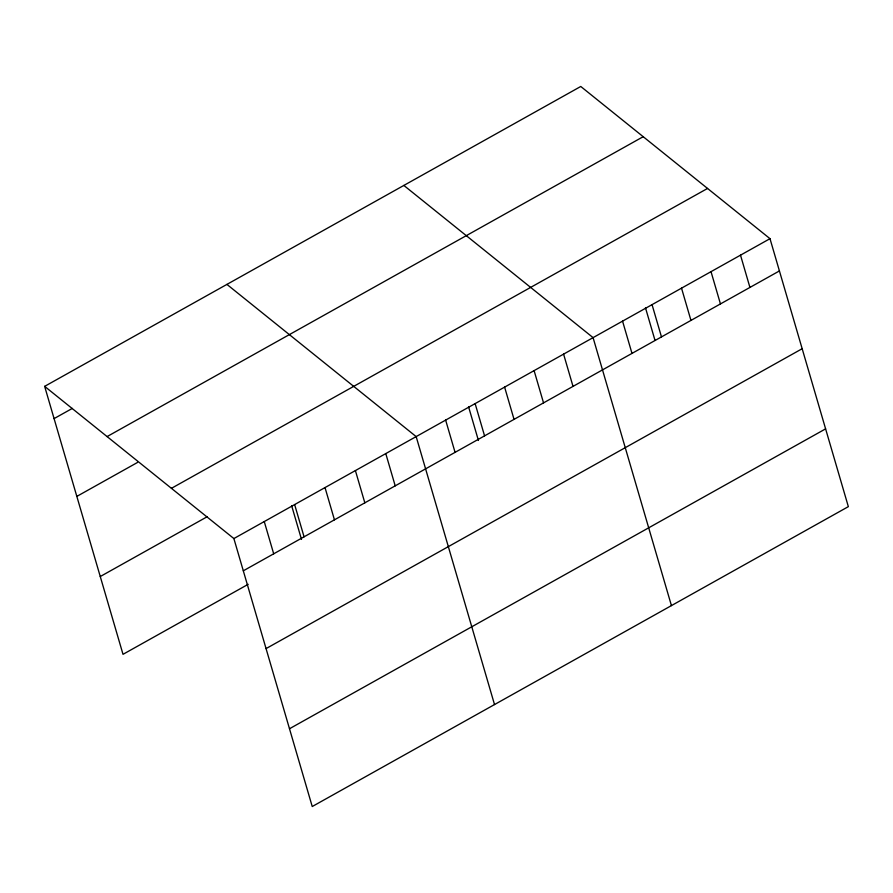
<?xml version="1.0" encoding="UTF-8"?>
<svg xmlns="http://www.w3.org/2000/svg" width="893" height="893" viewBox="0 0 893 893"><rect width="100%" height="100%" fill="white"/><g stroke="black" fill="none" stroke-linecap="round" stroke-linejoin="round"><path stroke-width="1.34" d="M44.65 386.356L580.763 86.476L769.989 238.677L848.35 506.644L312.237 806.524L233.877 538.557L44.65 386.356L123.011 654.323L248.176 584.312M54.082 418.605L72.311 408.414M107.093 436.577L643.206 136.696M76.831 496.396L137.589 462.407M171.434 488.326L707.546 188.445M100.262 576.532L207.198 516.723M233.877 538.557L769.989 238.677M243.309 570.806L779.422 270.936M266.058 648.597L802.171 348.716M289.488 728.744L825.601 428.863M403.848 185.431L593.075 337.632L671.436 605.61M226.922 284.398L416.16 436.599L494.521 704.566M740.509 255.175L749.93 287.423M711.018 271.662L720.45 303.921M681.526 288.16L690.959 320.408M652.046 304.647L661.479 336.907M645.472 307.772L654.949 340.188M622.555 321.145L631.987 353.394M563.583 354.13L573.016 386.379M534.103 370.628L543.536 402.877M504.612 387.115L514.044 419.375M475.132 403.614L484.564 435.862M468.557 406.728L478.414 440.439M445.64 420.101L455.073 452.36M385.776 453.588L395.208 485.848M355.403 470.589L364.835 502.837M325.019 487.578L334.451 519.826M294.634 504.567L304.066 536.827M291.643 505.695L301.499 539.394M264.261 521.568L273.693 553.816"/></g></svg>
